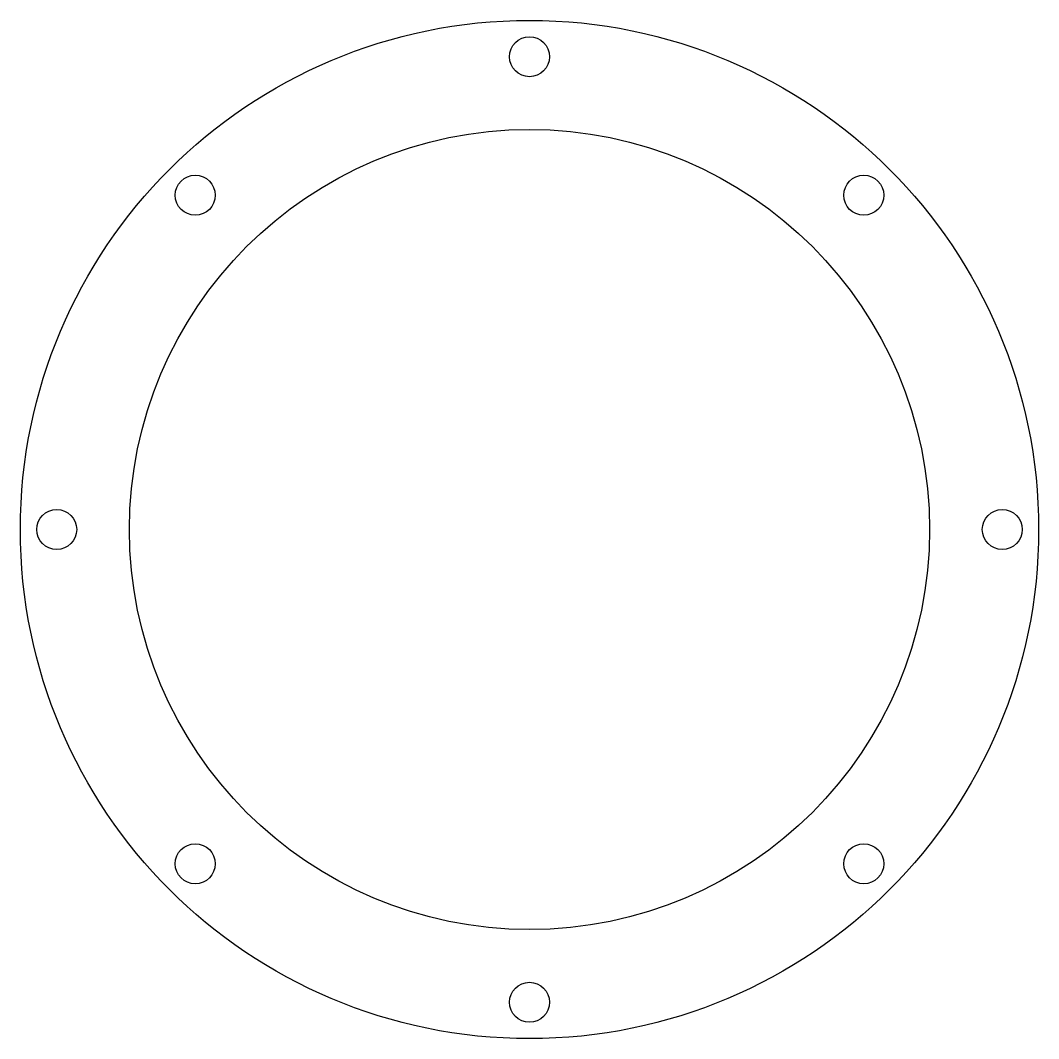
# Model space of a CAD drawing. Header units: millimetres. Extents: x -70 to 70, y -70 to 70.
import ezdxf

# ---------------------------------------------------------------- set-up
doc = ezdxf.new("R2010")
doc.units = ezdxf.units.MM

msp = doc.modelspace()

# ---------------------------------------------------------------- linework, layer by layer
at = {"color": 7, "linetype": 'Continuous', "lineweight": 25}
for centre, radius in [((0, 0), 70), ((0, 65), 2.75), ((0, 0), 55), ((-45.96, 45.96), 2.75), ((45.96, 45.96), 2.75), ((-65, 0), 2.75), ((65, 0), 2.75), ((-45.96, -45.96), 2.75), ((45.96, -45.96), 2.75), ((0, -65), 2.75)]:
    msp.add_circle(centre, radius, dxfattribs=at)

doc.saveas('drawing.dxf')
